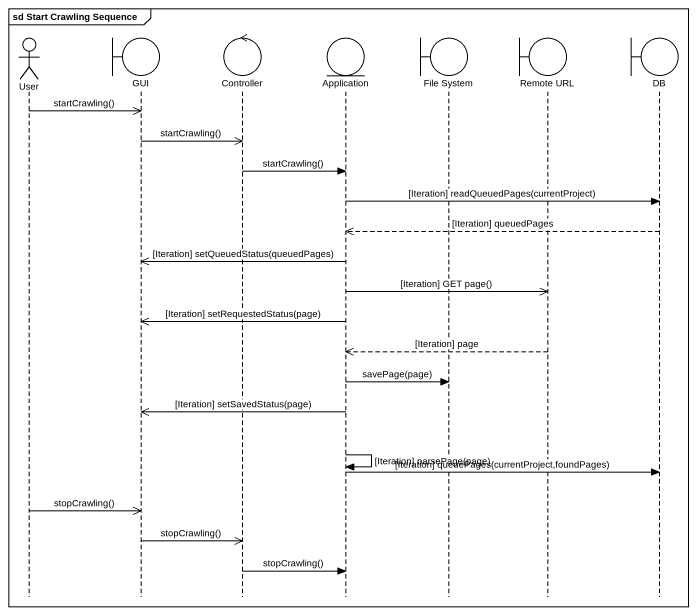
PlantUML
@startuml
mainframe sd Start Crawling Sequence
hide footbox
actor User
boundary GUI
control Controller
entity Application
boundary "File System" as File_System
boundary "Remote URL" as Remote_URL
boundary DB

User ->> GUI : startCrawling()
GUI ->> Controller : startCrawling()
Controller -> Application : startCrawling()
Application -> DB : [Iteration] readQueuedPages(currentProject)
DB -->> Application : [Iteration] queuedPages
Application ->> GUI : [Iteration] setQueuedStatus(queuedPages)
Application ->> Remote_URL : [Iteration] GET page()
Application ->> GUI : [Iteration] setRequestedStatus(page)
Remote_URL -->> Application : [Iteration] page
Application -> File_System : savePage(page)
Application ->> GUI : [Iteration] setSavedStatus(page)
Application -> Application : [Iteration] parsePage(page)
Application -> DB : [Iteration] queuePages(currentProject,foundPages)
User ->> GUI : stopCrawling()
GUI ->> Controller : stopCrawling()
Controller -> Application : stopCrawling()
@enduml
